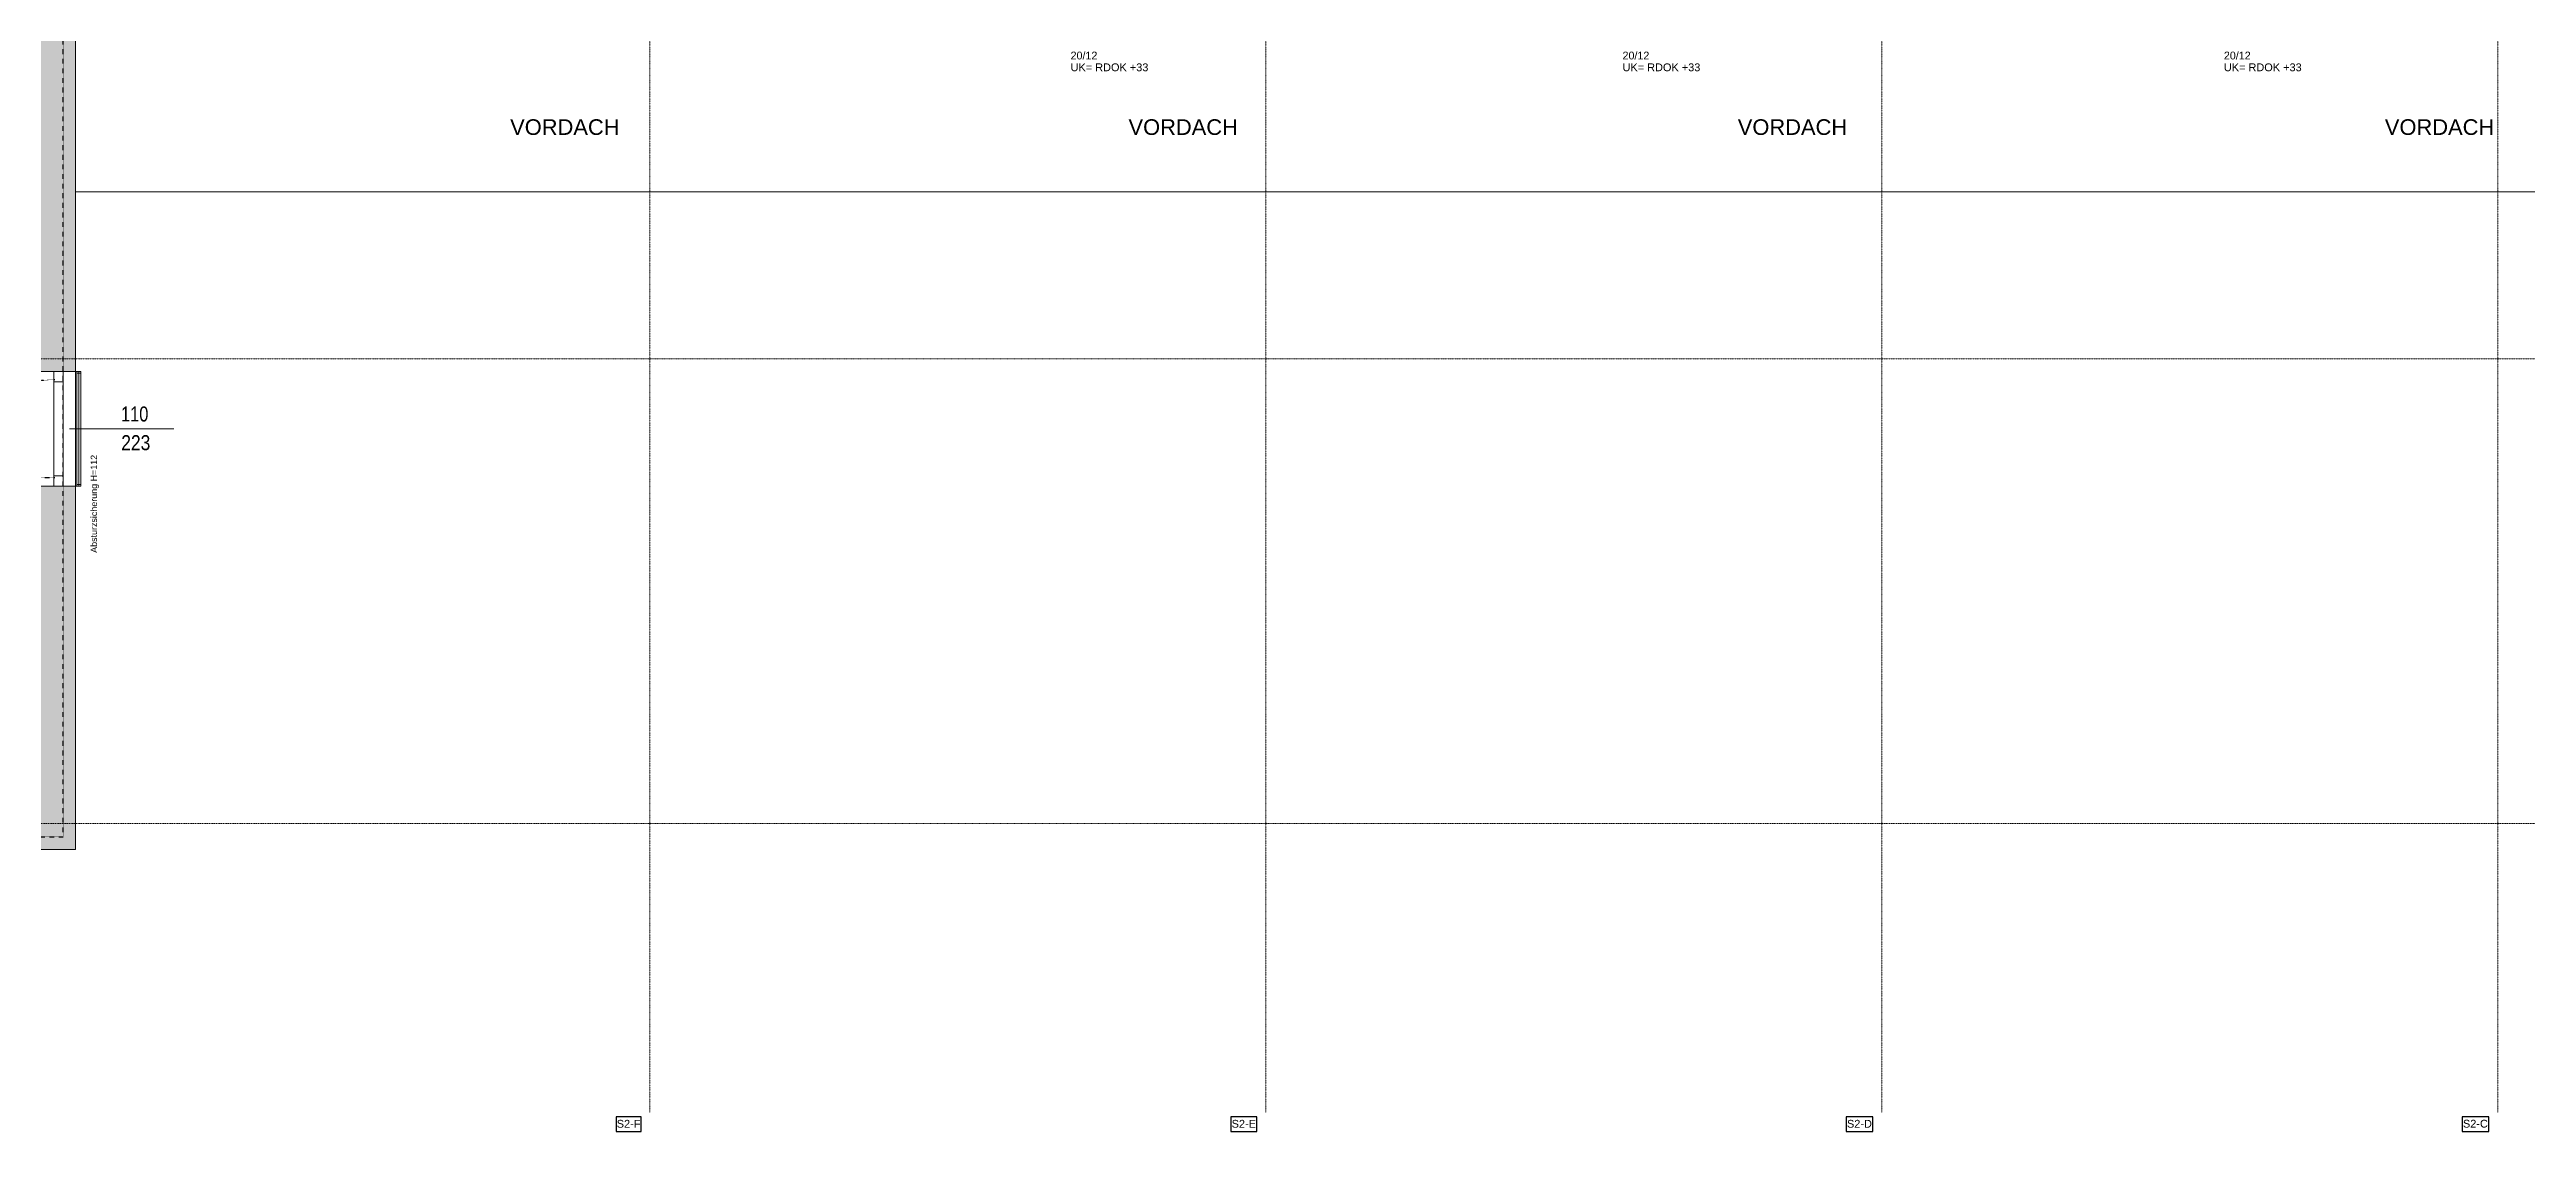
# Model space of a CAD drawing. Header units: millimetres. Extents: x -6934 to 80071, y -6018 to 26687.
# Drawn here: x 14850 to 38575, y -2701 to 7663 of the extents above; entities that cross this region are included whole.
import ezdxf

# ---------------------------------------------------------------- set-up
doc = ezdxf.new("R2010")
doc.units = ezdxf.units.MM
for name, pattern in [('AUSGEZOGEN', [0]), ('PUNKT2_S9', [0.35, 0.15, -0.1, 0, -0.1]), ('STRICHPUNKT2_S5', [0.48, 0.35, -0.13]), ('VERDECKT2_S2', [0.18, 0.1, -0.08])]:
    doc.linetypes.add(name, pattern=pattern)
for name, color, linetype, lineweight in [('Achsen', 30, 'STRICHPUNKT2_S5', 20), ('Beschriftung Fenster-Tür', 7, 'AUSGEZOGEN', 13), ('Decke', 7, 'AUSGEZOGEN', 25), ('Dämmung', 7, 'AUSGEZOGEN', 13), ('Entwässerung', 7, 'AUSGEZOGEN', 13), ('Geländer_ Handlauf', 7, 'AUSGEZOGEN', 13), ('Text 1_50', 7, 'AUSGEZOGEN', 13), ('Wand Beton tragend', 253, 'AUSGEZOGEN', 35)]:
    doc.layers.add(name, color=color, linetype=linetype, lineweight=lineweight)
doc.styles.add('ARIAL', font='arial.ttf')

msp = doc.modelspace()

# ---------------------------------------------------------------- hatches: boundary and pattern name
at = {"layer": 'Wand Beton tragend', "linetype": 'AUSGEZOGEN', "lineweight": 13, "true_color": 0xe92222, "transparency": 33554687}
h = msp.add_hatch(color=22, dxfattribs=at)
h.paths.add_polyline_path([(14660, 24200), (14660, 16120), (15100, 16120), (15100, 24200)])
h.paths.add_polyline_path([(14660, 3480), (14660, 0), (15100, 0), (15100, 3480)])
h.paths.add_polyline_path([(15100, 4580), (15100, 10190), (14660, 10190), (14660, 8500), (14980, 8500), (14980, 8300), (14660, 8300), (14660, 4580)])
h.paths.add_polyline_path([(14660, 14520), (14660, 11790), (15100, 11790), (15100, 14520)])

# ---------------------------------------------------------------- linework, layer by layer
at = {"layer": 'Achsen', "color": 8, "linetype": 'PUNKT2_S9', "lineweight": 13, "transparency": 33554687}
for p, q in [((20600, 26379), (20600, -2518)), ((26500, 26379), (26500, -2518)), ((32400, 26379), (32400, -2518)), ((38300, 26379), (38300, -2518)), ((-3882, 4700), (48404, 4700)), ((-3882, 250), (79970, 250))]:
    msp.add_line(p, q, dxfattribs=at)
at = {"layer": 'Achsen', "color": 8, "linetype": 'AUSGEZOGEN', "lineweight": -3, "transparency": 33554687}
for points in [[(20276, -2701), (20518, -2701), (20518, -2561), (20276, -2561), (20276, -2701)], [(26166, -2701), (26414, -2701), (26414, -2561), (26166, -2561), (26166, -2701)], [(32059, -2701), (32314, -2701), (32314, -2561), (32059, -2561), (32059, -2701)], [(37959, -2700), (38214, -2700), (38214, -2560), (37959, -2560), (37959, -2700)]]:
    msp.add_lwpolyline(points, dxfattribs=at)
at = {"layer": 'Beschriftung Fenster-Tür', "color": 7, "linetype": 'AUSGEZOGEN', "lineweight": 9, "transparency": 33554687}
msp.add_line((15040, 4030), (16040, 4030), dxfattribs=at)
at = {"layer": 'Decke', "color": 7, "linetype": 'VERDECKT2_S2', "lineweight": -3, "transparency": 33554687}
for p, q in [((14980, 120), (14980, 24080)), ((120, 120), (14980, 120))]:
    msp.add_line(p, q, dxfattribs=at)
at = {"layer": 'Decke', "color": 7, "linetype": 'AUSGEZOGEN', "lineweight": 9, "transparency": 33554687}
msp.add_lwpolyline([(15100, 6300), (38700, 6300), (38700, 8000)], dxfattribs=at)
at = {"layer": 'Dämmung', "color": 7, "linetype": 'AUSGEZOGEN', "lineweight": 9, "transparency": 33554687}
msp.add_line((15100, 3480), (15100, 4580), dxfattribs=at)
at = {"layer": 'Geländer_ Handlauf', "color": 7, "linetype": 'AUSGEZOGEN', "lineweight": 5, "transparency": 33554687}
for p, q in [((15150, 4580), (15110, 4580)), ((15110, 4580), (15110, 3481)), ((15110, 4564), (15150, 4564)), ((15150, 3481), (15150, 4580)), ((15150, 3497), (15110, 3497)), ((15110, 3481), (15150, 3481))]:
    msp.add_line(p, q, dxfattribs=at)
at = {"layer": 'Wand Beton tragend', "color": 7, "linetype": 'AUSGEZOGEN', "lineweight": 18, "transparency": 33554687}
for p, q in [((15100, 4580), (15100, 10190)), ((15100, 4580), (14660, 4580)), ((14660, 3480), (15100, 3480)), ((15100, 0), (15100, 3480)), ((13580, 0), (15100, 0))]:
    msp.add_line(p, q, dxfattribs=at)
at = {"layer": 'Wand Beton tragend', "color": 5, "linetype": 'PUNKT2_S9', "lineweight": 18, "transparency": 33554687}
for p, q in [((14980, 4580), (14890, 4580)), ((14890, 4580), (14890, 3480)), ((14980, 3480), (14980, 4580)), ((14890, 3480), (14980, 3480))]:
    msp.add_line(p, q, dxfattribs=at)
at = {"layer": 'Wand Beton tragend', "color": 7, "linetype": 'VERDECKT2_S2', "lineweight": -3, "transparency": 33554687}
msp.add_line((14900, 3560), (13960, 3560), dxfattribs=at)
at = {"layer": 'Wand Beton tragend', "color": 7, "linetype": 'AUSGEZOGEN', "lineweight": 13, "transparency": 33554687}
for points in [[(14890, 4580), (15130, 4580)], [(15130, 3480), (14890, 3480), (14890, 4580)], [(14980, 3480), (14980, 4580)], [(15130, 4580), (15130, 3480)], [(14980, 4480), (14890, 4480)], [(14890, 3580), (14980, 3580)]]:
    msp.add_lwpolyline(points, dxfattribs=at)
at = {"layer": 'Wand Beton tragend', "color": 7, "linetype": 'VERDECKT2_S2', "lineweight": -3, "transparency": 33554687}
msp.add_arc((14900, 3560), 940, 90, 180, dxfattribs=at)

# ---------------------------------------------------------------- texts
at = {"layer": 'Achsen', "color": 8, "linetype": 'AUSGEZOGEN', "lineweight": -3, "transparency": 33554687, "char_height": 75, "attachment_point": 7, "rotation": 0.0019, "style": 'ARIAL'}
for s, insert, width in [('\\W1.00;S2-F', (20283, -2666), 264.4), ('\\W1.00;S2-E', (26173, -2666), 270.29), ('\\W1.00;S2-D', (32067, -2666), 276.07), ('\\W1.00;S2-C', (37967, -2665), 276.07)]:
    msp.add_mtext(s, dxfattribs=dict(at, insert=insert, width=width))
at = {"layer": 'Beschriftung Fenster-Tür', "color": 7, "linetype": 'AUSGEZOGEN', "lineweight": -3, "transparency": 33554687, "char_height": 144, "attachment_point": 7, "rotation": 360, "style": 'ARIAL'}
for s, insert, width in [('\\W0.78;110', (15535, 4098), 335.6), ('\\W0.83;223', (15537, 3823), 339.28)]:
    msp.add_mtext(s, dxfattribs=dict(at, insert=insert, width=width))
at = {"layer": 'Entwässerung', "color": 8, "linetype": 'AUSGEZOGEN', "lineweight": -3, "transparency": 33554687, "char_height": 75, "attachment_point": 7, "rotation": 360, "style": 'ARIAL'}
for s, insert, width in [('\\W0.98;20/12', (24630, 7567), 298.67), ('\\W0.98;20/12', (29917, 7567), 298.67), ('\\W0.98;20/12', (35677, 7567), 298.67), ('\\W1.00;UK= RDOK +33', (24630, 7454), 782.91), ('\\W1.00;UK= RDOK +33', (29917, 7454), 782.91), ('\\W1.00;UK= RDOK +33', (35677, 7454), 782.91)]:
    msp.add_mtext(s, dxfattribs=dict(at, insert=insert, width=width))
at = {"layer": 'Text 1_50', "color": 8, "linetype": 'AUSGEZOGEN', "lineweight": -3, "transparency": 33554687, "attachment_point": 7, "style": 'ARIAL'}
for s, insert, char_height, width, rotation in [('\\W1.00;VORDACH', (19262, 6843), 150, 1123.1, 0.004), ('\\W1.00;VORDACH', (25185, 6843), 150, 1123.09, 0.004), ('\\W1.00;VORDACH', (31021, 6843), 150, 1123.1, 0.004), ('\\W1.00;VORDACH', (37219, 6843), 150, 1123.1, 0.004), ('\\W1.02;Absturzsicherung H=112', (15323, 2842), 60, 975.67, 90.0006)]:
    msp.add_mtext(s, dxfattribs=dict(at, insert=insert, char_height=char_height, width=width, rotation=rotation))

doc.saveas('drawing.dxf')
